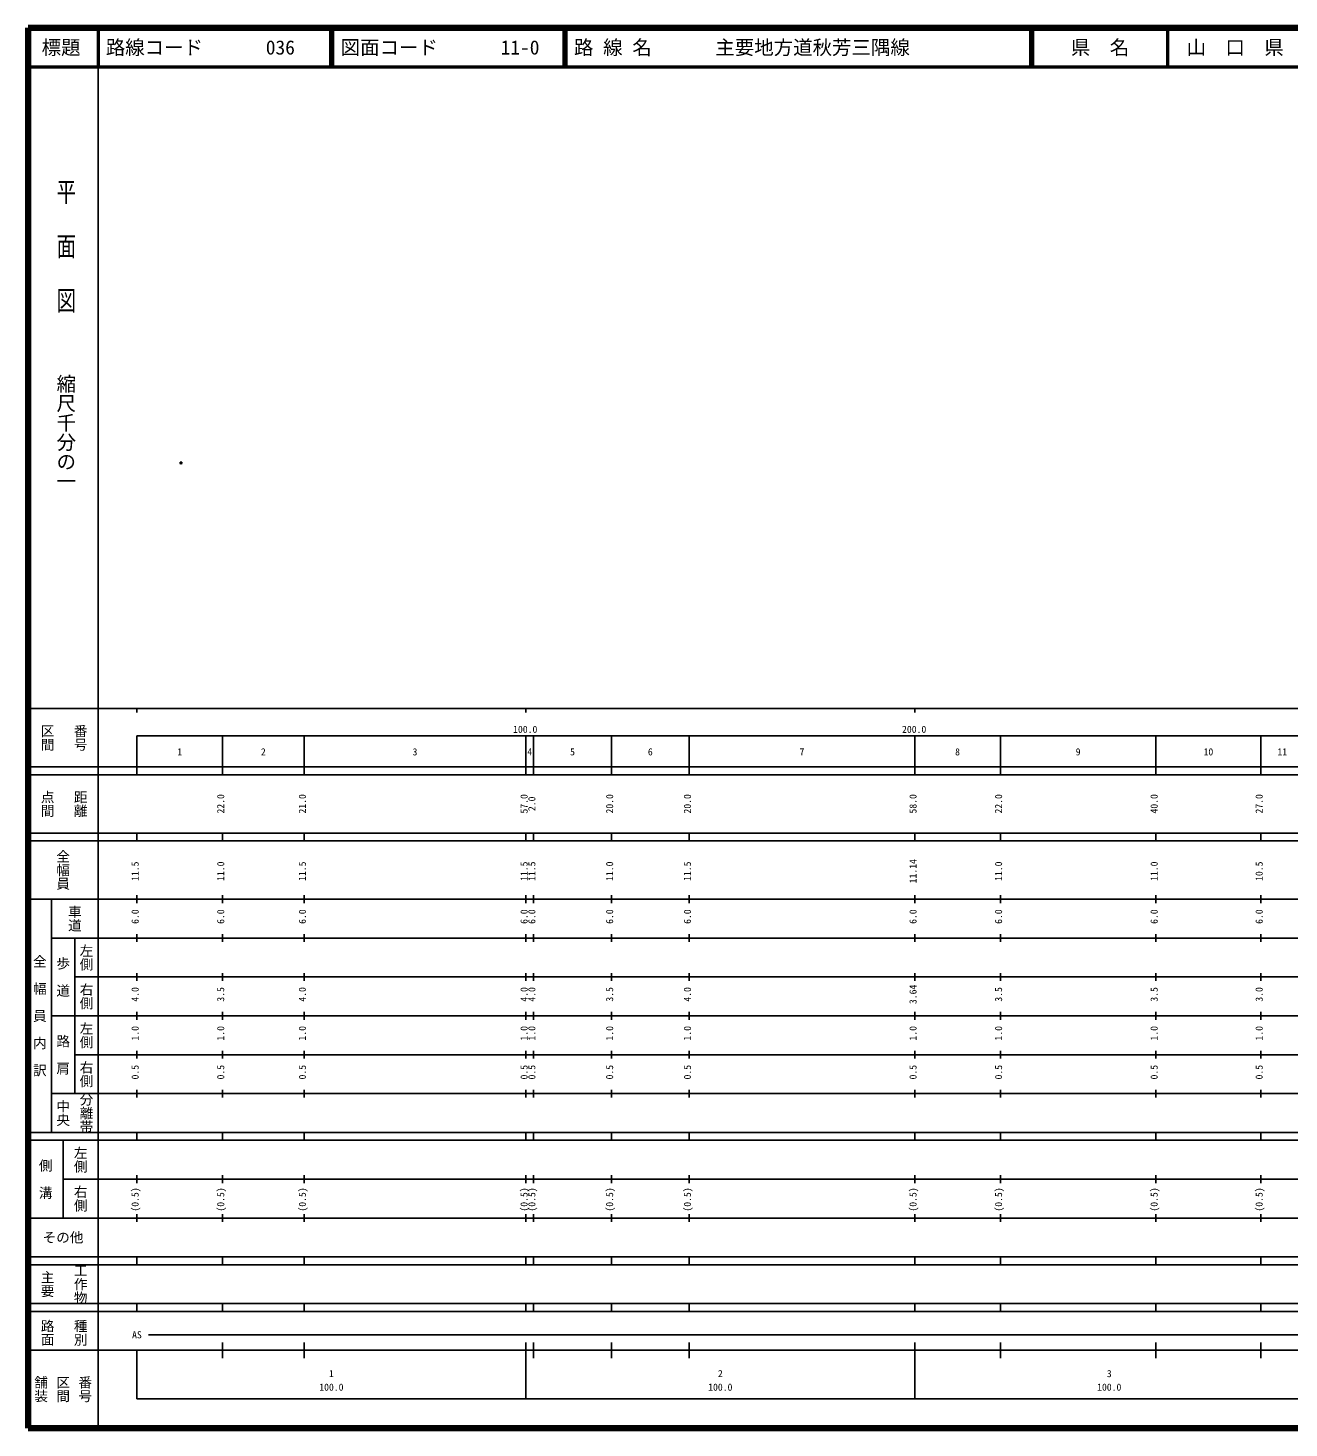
# Model space of a CAD drawing. Units: millimetres on the paper. Extents: x 40 to 680, y 20 to 380.
# Drawn here: x 40 to 364.2, y 20 to 380 of the extents above; entities that cross this region are included whole.
import ezdxf
from ezdxf.enums import TextEntityAlignment as Align

# ---------------------------------------------------------------- set-up
doc = ezdxf.new("R2010")
doc.units = ezdxf.units.MM
doc.header["$PDMODE"] = 32
doc.header["$PDSIZE"] = 0.5
doc.layers.add('M-OTRS', color=6, linetype='Continuous')
doc.layers.add('M-TTL-TXT', color=7, linetype='Continuous')
for name, color, linetype, lineweight in [('M-TTL', 2, 'Continuous', 140), ('M-TTL-BAND', 7, 'Continuous', 25), ('M-TTL-LINE', 7, 'Continuous', 50)]:
    doc.layers.add(name, color=color, linetype=linetype, lineweight=lineweight)
doc.styles.add('@ＭＳ ゴシック', font='')
doc.styles.add('ＭＳ ゴシック', font='')
doc.styles.get('@ＭＳ ゴシック').set_extended_font_data('@MS Gothic')
doc.styles.get('ＭＳ ゴシック').set_extended_font_data('MS Gothic')

msp = doc.modelspace()

# ---------------------------------------------------------------- linework, layer by layer
at = {"layer": 'M-OTRS'}
msp.add_point((79.338, 268.15), dxfattribs=at)
at = {"layer": 'M-TTL'}
for p, q in [((40, 380), (40, 20)), ((680, 380), (40, 380)), ((40, 20), (680, 20))]:
    msp.add_line(p, q, dxfattribs=at)
at = {"layer": 'M-TTL-BAND'}
for p, q in [((58, 370), (58, 20)), ((40, 205), (579, 205)), ((68, 205), (68, 204)), ((168, 205), (168, 204)), ((268, 205), (268, 204)), ((68, 198), (579, 198)), ((68, 198), (68, 188)), ((90, 188), (90, 198)), ((111, 188), (111, 198)), ((168, 188), (168, 198)), ((170, 188), (170, 198)), ((190, 188), (190, 198)), ((210, 188), (210, 198)), ((268, 188), (268, 198)), ((290, 188), (290, 198)), ((330, 188), (330, 198)), ((357, 188), (357, 198)), ((40, 190), (579, 190)), ((40, 188), (579, 188)), ((40, 173), (579, 173)), ((68, 171), (68, 173)), ((90, 171), (90, 173)), ((111, 171), (111, 173)), ((168, 171), (168, 173)), ((170, 171), (170, 173)), ((190, 171), (190, 173)), ((210, 171), (210, 173)), ((268, 171), (268, 173)), ((290, 171), (290, 173)), ((330, 171), (330, 173)), ((357, 171), (357, 173)), ((40, 171), (579, 171)), ((40, 156), (579, 156)), ((46, 96), (46, 156)), ((68, 155), (68, 157)), ((90, 155), (90, 157)), ((111, 155), (111, 157)), ((168, 155), (168, 157)), ((170, 155), (170, 157)), ((190, 155), (190, 157)), ((210, 155), (210, 157)), ((268, 155), (268, 157)), ((290, 155), (290, 157)), ((330, 155), (330, 157)), ((357, 155), (357, 157)), ((46, 146), (579, 146)), ((52, 146), (52, 106)), ((68, 145), (68, 147)), ((90, 145), (90, 147)), ((111, 145), (111, 147)), ((168, 145), (168, 147)), ((170, 145), (170, 147)), ((190, 145), (190, 147)), ((210, 145), (210, 147)), ((268, 145), (268, 147)), ((290, 145), (290, 147)), ((330, 145), (330, 147)), ((357, 145), (357, 147)), ((68, 135), (68, 137)), ((90, 135), (90, 137)), ((111, 135), (111, 137)), ((168, 135), (168, 137)), ((170, 135), (170, 137)), ((190, 135), (190, 137)), ((210, 135), (210, 137)), ((268, 135), (268, 137)), ((290, 135), (290, 137)), ((330, 135), (330, 137)), ((357, 135), (357, 137)), ((52, 136), (579, 136)), ((46, 126), (579, 126)), ((68, 125), (68, 127)), ((90, 125), (90, 127)), ((111, 125), (111, 127)), ((168, 125), (168, 127)), ((170, 125), (170, 127)), ((190, 125), (190, 127)), ((210, 125), (210, 127)), ((268, 125), (268, 127)), ((290, 125), (290, 127)), ((330, 125), (330, 127)), ((357, 125), (357, 127)), ((52, 116), (579, 116)), ((68, 115), (68, 117)), ((90, 115), (90, 117)), ((111, 115), (111, 117)), ((168, 115), (168, 117)), ((170, 115), (170, 117)), ((190, 115), (190, 117)), ((210, 115), (210, 117)), ((268, 115), (268, 117)), ((290, 115), (290, 117)), ((330, 115), (330, 117)), ((357, 115), (357, 117)), ((46, 106), (579, 106)), ((68, 105), (68, 107)), ((90, 105), (90, 107)), ((111, 105), (111, 107)), ((168, 105), (168, 107)), ((170, 105), (170, 107)), ((190, 105), (190, 107)), ((210, 105), (210, 107)), ((268, 105), (268, 107)), ((290, 105), (290, 107)), ((330, 105), (330, 107)), ((357, 105), (357, 107)), ((40, 96), (579, 96)), ((40, 94), (579, 94)), ((49, 94), (49, 74)), ((68, 94), (68, 96)), ((90, 94), (90, 96)), ((111, 94), (111, 96)), ((168, 94), (168, 96)), ((170, 94), (170, 96)), ((190, 94), (190, 96)), ((210, 94), (210, 96)), ((268, 94), (268, 96)), ((290, 94), (290, 96)), ((330, 94), (330, 96)), ((357, 94), (357, 96)), ((49, 84), (579, 84)), ((68, 83), (68, 85)), ((90, 83), (90, 85)), ((111, 83), (111, 85)), ((168, 83), (168, 85)), ((170, 83), (170, 85)), ((190, 83), (190, 85)), ((210, 83), (210, 85)), ((268, 83), (268, 85)), ((290, 83), (290, 85)), ((330, 83), (330, 85)), ((357, 83), (357, 85)), ((40, 74), (579, 74)), ((68, 73), (68, 75)), ((90, 73), (90, 75)), ((111, 73), (111, 75)), ((168, 73), (168, 75)), ((170, 73), (170, 75)), ((190, 73), (190, 75)), ((210, 73), (210, 75)), ((268, 73), (268, 75)), ((290, 73), (290, 75)), ((330, 73), (330, 75)), ((357, 73), (357, 75)), ((40, 64), (579, 64)), ((40, 62), (579, 62)), ((68, 62), (68, 64)), ((90, 62), (90, 64)), ((111, 62), (111, 64)), ((168, 62), (168, 64)), ((170, 62), (170, 64)), ((190, 62), (190, 64)), ((210, 62), (210, 64)), ((268, 62), (268, 64)), ((290, 62), (290, 64)), ((330, 62), (330, 64)), ((357, 62), (357, 64)), ((40, 52), (579, 52)), ((68, 50), (68, 52)), ((90, 50), (90, 52)), ((111, 50), (111, 52)), ((168, 50), (168, 52)), ((170, 50), (170, 52)), ((190, 50), (190, 52)), ((210, 50), (210, 52)), ((268, 50), (268, 52)), ((290, 50), (290, 52)), ((330, 50), (330, 52)), ((357, 50), (357, 52)), ((40, 50), (579, 50)), ((71, 44), (565, 44)), ((40, 40), (579, 40)), ((68, 40), (68, 27.5)), ((90, 38), (90, 42)), ((111, 38), (111, 42)), ((168, 27.5), (168, 42)), ((170, 38), (170, 42)), ((190, 38), (190, 42)), ((210, 38), (210, 42)), ((268, 27.5), (268, 42)), ((290, 38), (290, 42)), ((330, 38), (330, 42)), ((357, 38), (357, 42)), ((68, 27.5), (579, 27.5))]:
    msp.add_line(p, q, dxfattribs=at)
at = {"layer": 'M-TTL-LINE'}
for p, q in [((58, 380), (58, 370)), ((117.75, 380), (117.75, 370)), ((118.25, 380), (118.25, 370)), ((177.75, 380), (177.75, 370)), ((178.25, 380), (178.25, 370)), ((297.75, 380), (297.75, 370)), ((298.25, 380), (298.25, 370)), ((333, 380), (333, 370)), ((40, 370), (680, 370))]:
    msp.add_line(p, q, dxfattribs=at)

# ---------------------------------------------------------------- texts
at = {"layer": 'M-TTL-BAND', "style": '@ＭＳ ゴシック', "width": 1.4}
msp.add_text('平  面  図', height=3.666, rotation=270, dxfattribs=at).set_placement((49.777, 306.475), align=Align.MIDDLE_RIGHT)
at = {"layer": 'M-TTL-BAND', "style": '@ＭＳ ゴシック'}
msp.add_text('縮尺千分の一', height=3.666, rotation=270, dxfattribs=at).set_placement((49.777, 261.03), align=Align.MIDDLE_RIGHT)
for s, p in [('区間', (45, 197.5)), ('番号', (53.5, 197.5)), ('点間', (45, 180.5)), ('距離', (53.5, 180.5)), ('全幅員', (49, 163.5)), ('車道', (52, 151)), ('左側', (55, 141)), ('全\u3000幅\u3000員\u3000内\u3000訳', (43, 126)), ('歩\u3000道', (49, 136)), ('右側', (55, 131)), ('左側', (55, 121)), ('路\u3000肩', (49, 116)), ('右側', (55, 111)), ('分離帯', (55, 101)), ('中央', (49, 101)), ('左側', (53.5, 89)), ('側\u3000溝', (44.5, 84)), ('右側', (53.5, 79)), ('工作物', (53.5, 57)), ('主要', (45, 57)), ('路面', (45, 44.5)), ('種別', (53.5, 44.5)), ('舗装', (43.333, 30)), ('区間', (49, 30)), ('番号', (54.667, 30))]:
    msp.add_text(s, height=2.566, rotation=270, dxfattribs=at).set_placement(p, align=Align.MIDDLE_CENTER)
at = {"layer": 'M-TTL-BAND', "style": 'ＭＳ ゴシック'}
for s, p in [('100.0', (167.844, 198.195)), ('200.0', (267.844, 198.195)), ('1', (79, 192.405)), ('2', (100.5, 192.405)), ('3', (139.5, 192.405)), ('4', (169, 192.405)), ('5', (180, 192.405)), ('6', (200, 192.405)), ('7', (239, 192.405)), ('8', (279, 192.405)), ('9', (310, 192.405)), ('10', (343.5, 192.405)), ('11', (362.5, 192.405)), ('AS', (68, 42.5)), ('1', (118, 32.523)), ('2', (218, 32.523)), ('3', (318, 32.523)), ('100.0', (118, 29.033)), ('100.0', (218, 29.033)), ('100.0', (318, 29.033))]:
    msp.add_text(s, height=1.833, dxfattribs=at).set_placement(p, align=Align.BOTTOM_CENTER)
for s, p in [('22.0', (91, 180.5)), ('21.0', (112, 180.5)), ('57.0', (169, 180.5)), ('2.0', (171, 180.5)), ('20.0', (191, 180.5)), ('20.0', (211, 180.5)), ('58.0', (269, 180.5)), ('22.0', (291, 180.5)), ('40.0', (331, 180.5)), ('27.0', (358, 180.5)), ('11.14', (269, 163.174)), ('11.5', (69, 163.174)), ('11.0', (91, 163.174)), ('11.5', (112, 163.174)), ('11.5', (169, 163.174)), ('11.5', (171, 163.174)), ('11.0', (191, 163.174)), ('11.5', (211, 163.174)), ('11.0', (291, 163.174)), ('11.0', (331, 163.174)), ('10.5', (358, 163.174)), ('6.0', (69, 151.5)), ('6.0', (91, 151.5)), ('6.0', (112, 151.5)), ('6.0', (169, 151.5)), ('6.0', (171, 151.5)), ('6.0', (191, 151.5)), ('6.0', (211, 151.5)), ('6.0', (269, 151.5)), ('6.0', (291, 151.5)), ('6.0', (331, 151.5)), ('6.0', (358, 151.5)), ('4.0', (69, 131.5)), ('3.5', (91, 131.5)), ('4.0', (112, 131.5)), ('4.0', (169, 131.5)), ('4.0', (171, 131.5)), ('3.5', (191, 131.5)), ('4.0', (211, 131.5)), ('3.64', (269, 131.5)), ('3.5', (291, 131.5)), ('3.5', (331, 131.5)), ('3.0', (358, 131.5)), ('1.0', (69, 121.5)), ('1.0', (91, 121.5)), ('1.0', (112, 121.5)), ('1.0', (169, 121.5)), ('1.0', (171, 121.5)), ('1.0', (191, 121.5)), ('1.0', (211, 121.5)), ('1.0', (269, 121.5)), ('1.0', (291, 121.5)), ('1.0', (331, 121.5)), ('1.0', (358, 121.5)), ('0.5', (69, 111.5)), ('0.5', (91, 111.5)), ('0.5', (112, 111.5)), ('0.5', (169, 111.5)), ('0.5', (171, 111.5)), ('0.5', (191, 111.5)), ('0.5', (211, 111.5)), ('0.5', (269, 111.5)), ('0.5', (291, 111.5)), ('0.5', (331, 111.5)), ('0.5', (358, 111.5)), ('(0.5)', (69, 78.764)), ('(0.5)', (91, 78.764)), ('(0.5)', (112, 78.764)), ('(0.5)', (169, 78.764)), ('(0.5)', (171, 78.764)), ('(0.5)', (191, 78.764)), ('(0.5)', (211, 78.764)), ('(0.5)', (269, 78.764)), ('(0.5)', (291, 78.764)), ('(0.5)', (331, 78.764)), ('(0.5)', (358, 78.764))]:
    msp.add_text(s, height=1.833, rotation=90, dxfattribs=at).set_placement(p, align=Align.BOTTOM_CENTER)
msp.add_text('その他', height=2.566, dxfattribs=at).set_placement((49, 69), align=Align.MIDDLE_CENTER)
at = {"layer": 'M-TTL-TXT', "style": 'ＭＳ ゴシック'}
for s, p in [('標題', (48.5, 375)), ('県\u3000名', (315.625, 375)), ('山\u3000口\u3000県', (350.375, 375))]:
    msp.add_text(s, height=3.666, dxfattribs=at).set_placement(p, align=Align.MIDDLE_CENTER)
for s, p in [('路線コード', (60, 375)), ('036', (101.142, 375)), ('図面コード', (120.38, 375)), ('11-0', (161.521, 375)), ('路 線 名', (180.38, 375)), ('主要地方道秋芳三隅線', (216.734, 375))]:
    msp.add_text(s, height=3.666, dxfattribs=at).set_placement(p, align=Align.MIDDLE_LEFT)

doc.saveas('drawing.dxf')
